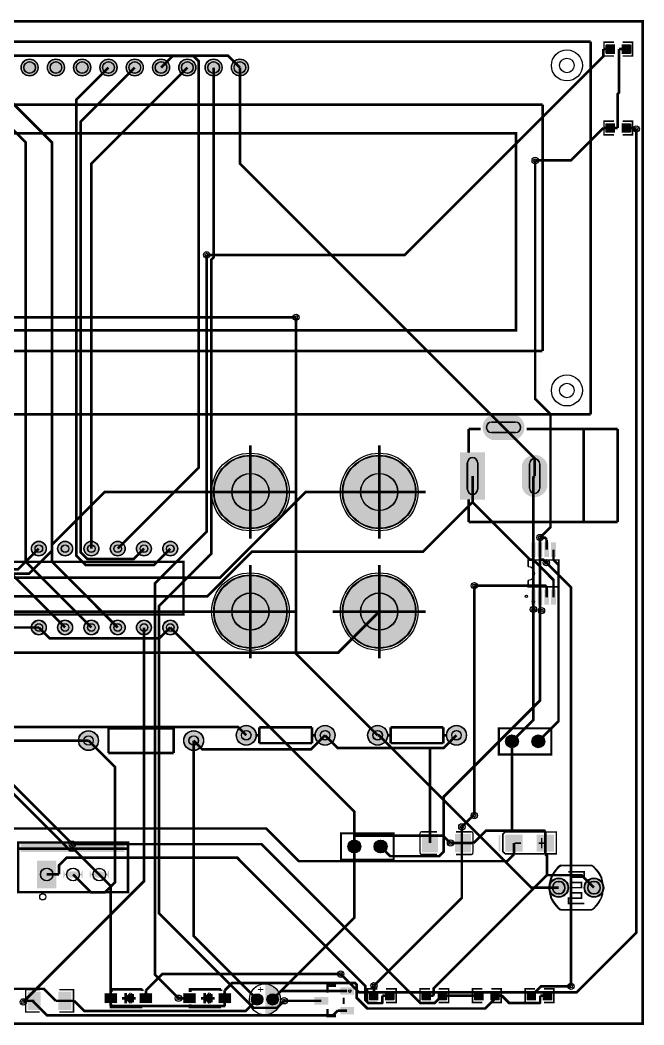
# Model space of a CAD drawing. Header units: millimetres. Extents: x 4 to 110, y 3 to 100.
# Drawn here: x 50 to 110.3, y 3.1 to 100.2 of the extents above; entities that cross this region are included whole.
import ezdxf

# ---------------------------------------------------------------- set-up
doc = ezdxf.new("R2010")
doc.units = ezdxf.units.MM
for name, color, linetype, true_color in [('BoardOutLine', 7, 'Continuous', 0xff00ff), ('BottomLayer', 7, 'Continuous', 0x0000ff), ('BottomSolderMaskLayer', 7, 'Continuous', 0xaa00ff), ('Document', 7, 'Continuous', 0xffffff), ('Hole', 7, 'Continuous', 0x222222), ('Multi-Layer', 7, 'Continuous', 0xc0c0c0), ('TopLayer', 7, 'Continuous', 0xff0000), ('TopPasteMaskLayer', 7, 'Continuous', 0x808080), ('TopSilkLayer', 7, 'Continuous', 0xffcc00), ('TopSolderMaskLayer', 7, 'Continuous', 0x800080)]:
    doc.layers.add(name, color=color, linetype=linetype, true_color=true_color)

msp = doc.modelspace()

# ---------------------------------------------------------------- hatches: boundary and pattern name
at = {"layer": 'BottomSolderMaskLayer'}
for points in [[(50.101, 95.621, 1), (51.751, 95.621, 1)], [(52.641, 95.621, 1), (54.291, 95.621, 1)], [(55.181, 95.621, 1), (56.831, 95.621, 1)], [(57.721, 95.621, 1), (59.372, 95.621, 1)], [(60.261, 95.621, 1), (61.912, 95.621, 1)], [(62.801, 95.621, 1), (64.452, 95.621, 1)], [(65.341, 95.621, 1), (66.992, 95.621, 1)], [(67.881, 95.621, 1), (69.532, 95.621, 1)], [(70.421, 95.621, 1), (72.072, 95.621, 1)], [(97.788, 62.084, -0.785398), (97.788, 59.633), (95.664, 59.633, -0.785398), (95.664, 62.084)], [(94.939, 58.453), (94.939, 53.857), (92.512, 53.857), (92.512, 58.453)], [(68.712, 54.61, 1), (75.814, 54.61, 1)], [(81.158, 54.61, 1), (88.26, 54.61, 1)], [(100.951, 55.083, -0.785398), (98.5, 55.083), (98.5, 57.227, -0.785398), (100.951, 57.227)], [(51.092, 49.139, 1), (52.54, 49.139, 1)], [(53.632, 49.139, 1), (55.08, 49.139, 1)], [(56.172, 49.139, 1), (57.62, 49.139, 1)], [(58.712, 49.139, 1), (60.16, 49.139, 1)], [(61.252, 49.139, 1), (62.7, 49.139, 1)], [(63.792, 49.139, 1), (65.24, 49.139, 1)], [(68.712, 43.053, 1), (75.814, 43.053, 1)], [(81.158, 43.053, 1), (88.26, 43.053, 1)], [(51.092, 41.519, 1), (52.54, 41.519, 1)], [(53.632, 41.519, 1), (55.08, 41.519, 1)], [(56.172, 41.519, 1), (57.62, 41.519, 1)], [(58.712, 41.519, 1), (60.16, 41.519, 1)], [(61.252, 41.519, 1), (62.7, 41.519, 1)], [(63.792, 41.519, 1), (65.24, 41.519, 1)], [(70.892, 31.105, 1), (72.822, 31.105, 1)], [(78.512, 31.105, 1), (80.442, 31.105, 1)], [(83.592, 31.105, 1), (85.522, 31.105, 1)], [(91.212, 31.105, 1), (93.142, 31.105, 1)], [(55.652, 30.597, 1), (57.582, 30.597, 1)], [(65.812, 30.597, 1), (67.742, 30.597, 1)], [(96.916, 30.521, 1), (98.161, 30.521, 1)], [(99.456, 30.521, 1), (100.701, 30.521, 1)], [(81.676, 20.361, 1), (82.921, 20.361, 1)], [(84.216, 20.361, 1), (85.461, 20.361, 1)], [(51.653, 18.983), (53.503, 18.983), (53.503, 16.333), (51.653, 16.333)], [(56.044, 18.066, -0.785398), (54.193, 18.066), (54.193, 17.25, -0.785398), (56.044, 17.25)], [(58.584, 18.056, -0.785398), (56.733, 18.056), (56.733, 17.24, -0.785398), (58.584, 17.24)], [(101.119, 16.383, 1), (102.999, 16.383, 1)], [(104.519, 16.383, 1), (106.399, 16.383, 1)], [(72.359, 5.588, 1), (73.46, 5.588, 1)], [(73.86, 5.588, 1), (74.962, 5.588, 1)]]:
    msp.add_hatch(color=256, dxfattribs=at).paths.add_polyline_path(points)
at = {"layer": 'Document'}
for points in [[(50.058, 20.663), (50.058, 19.823), (60.108, 19.823), (60.108, 20.663)], [(97.802, 20.616), (97.802, 20.766), (98.402, 20.766), (98.402, 20.616)], [(100.702, 20.616), (100.702, 20.766), (100.102, 20.766), (100.102, 20.616)], [(100.477, 20.191), (100.477, 21.191), (100.327, 21.191), (100.327, 20.191)], [(58.425, 5.829), (59.267, 5.829), (59.267, 5.622), (58.424, 5.622)], [(60.066, 5.705), (60.066, 5.705), (60.666, 5.105), (60.666, 6.305)], [(61.656, 5.917), (62.498, 5.917), (62.498, 5.71), (61.655, 5.71)], [(61.991, 5.366), (61.991, 6.208), (62.198, 6.208), (62.198, 5.366)], [(66.045, 5.829), (66.887, 5.829), (66.887, 5.622), (66.044, 5.622)], [(67.686, 5.705), (67.686, 5.705), (68.286, 5.105), (68.286, 6.305)], [(69.276, 5.917), (70.118, 5.917), (70.118, 5.71), (69.275, 5.71)], [(69.611, 5.366), (69.611, 6.208), (69.818, 6.208), (69.818, 5.366)]]:
    msp.add_hatch(color=256, dxfattribs=at).paths.add_polyline_path(points)
at = {"layer": 'Multi-Layer'}
for points in [[(50.126, 95.621, 1), (51.726, 95.621, 1)], [(52.666, 95.621, 1), (54.266, 95.621, 1)], [(55.206, 95.621, 1), (56.806, 95.621, 1)], [(57.746, 95.621, 1), (59.346, 95.621, 1)], [(60.286, 95.621, 1), (61.886, 95.621, 1)], [(62.826, 95.621, 1), (64.426, 95.621, 1)], [(65.366, 95.621, 1), (66.966, 95.621, 1)], [(67.906, 95.621, 1), (69.506, 95.621, 1)], [(70.446, 95.621, 1), (72.046, 95.621, 1)], [(97.776, 62.059, -0.785398), (97.776, 59.659), (95.676, 59.659, -0.785398), (95.676, 62.059)], [(94.925, 58.405), (94.925, 53.905), (92.525, 53.905), (92.525, 58.405)], [(68.763, 54.61, 1), (75.763, 54.61, 1)], [(81.209, 54.61, 1), (88.209, 54.61, 1)], [(100.925, 55.105, -0.785398), (98.525, 55.105), (98.525, 57.205, -0.785398), (100.925, 57.205)], [(51.118, 49.139, 1), (52.515, 49.139, 1)], [(53.658, 49.139, 1), (55.055, 49.139, 1)], [(56.198, 49.139, 1), (57.595, 49.139, 1)], [(58.738, 49.139, 1), (60.135, 49.139, 1)], [(61.278, 49.139, 1), (62.675, 49.139, 1)], [(63.818, 49.139, 1), (65.215, 49.139, 1)], [(68.763, 43.053, 1), (75.763, 43.053, 1)], [(81.209, 43.053, 1), (88.209, 43.053, 1)], [(51.118, 41.519, 1), (52.515, 41.519, 1)], [(53.658, 41.519, 1), (55.055, 41.519, 1)], [(56.198, 41.519, 1), (57.595, 41.519, 1)], [(58.738, 41.519, 1), (60.135, 41.519, 1)], [(61.278, 41.519, 1), (62.675, 41.519, 1)], [(63.818, 41.519, 1), (65.215, 41.519, 1)], [(70.917, 31.105, 1), (72.797, 31.105, 1)], [(78.537, 31.105, 1), (80.417, 31.105, 1)], [(83.617, 31.105, 1), (85.497, 31.105, 1)], [(91.237, 31.105, 1), (93.117, 31.105, 1)], [(55.677, 30.597, 1), (57.557, 30.597, 1)], [(65.837, 30.597, 1), (67.717, 30.597, 1)], [(96.942, 30.521, 1), (98.136, 30.521, 1)], [(99.482, 30.521, 1), (100.676, 30.521, 1)], [(81.702, 20.361, 1), (82.896, 20.361, 1)], [(84.242, 20.361, 1), (85.436, 20.361, 1)], [(51.678, 18.958), (53.478, 18.958), (53.478, 16.358), (51.678, 16.358)], [(56.018, 18.058, -0.785398), (54.218, 18.058), (54.218, 17.258, -0.785398), (56.018, 17.258)], [(58.558, 18.048, -0.785398), (56.758, 18.048), (56.758, 17.248, -0.785398), (58.558, 17.248)], [(101.17, 16.383, 1), (102.948, 16.383, 1)], [(104.57, 16.383, 1), (106.348, 16.383, 1)], [(72.41, 5.588, 1), (73.41, 5.588, 1)], [(73.911, 5.588, 1), (74.911, 5.588, 1)]]:
    msp.add_hatch(color=256, dxfattribs=at).paths.add_polyline_path(points)
at = {"layer": 'TopLayer'}
for points in [[(107.461, 96.967), (107.461, 97.831), (106.655, 97.831), (106.655, 96.967)], [(108.161, 96.967), (108.161, 97.831), (108.968, 97.831), (108.968, 96.967)], [(107.461, 89.347), (107.461, 90.211), (106.655, 90.211), (106.655, 89.347)], [(108.161, 89.347), (108.161, 90.211), (108.968, 90.211), (108.968, 89.347)], [(99.398, 49.737), (99.804, 49.737), (99.804, 48.34), (99.398, 48.34)], [(100.048, 49.737), (100.454, 49.737), (100.454, 48.34), (100.048, 48.34)], [(100.698, 49.737), (101.104, 49.737), (101.104, 48.34), (100.698, 48.34)], [(101.348, 49.737), (101.754, 49.737), (101.754, 48.34), (101.348, 48.34)], [(99.398, 45.137), (99.804, 45.137), (99.804, 43.74), (99.398, 43.74)], [(100.048, 45.137), (100.454, 45.137), (100.454, 43.74), (100.048, 43.74)], [(100.698, 45.137), (101.104, 45.137), (101.104, 43.74), (100.698, 43.74)], [(101.348, 45.137), (101.754, 45.137), (101.754, 43.74), (101.348, 43.74)], [(90.36, 19.827), (90.36, 21.555), (88.875, 21.555), (88.875, 19.827)], [(92.06, 19.827), (92.06, 21.555), (93.545, 21.555), (93.545, 19.827)], [(96.917, 21.491), (98.552, 21.491), (98.552, 19.891), (96.917, 19.891)], [(99.952, 21.491), (101.587, 21.491), (101.587, 19.891), (99.952, 19.891)], [(51.982, 4.6), (51.982, 6.301), (50.775, 6.301), (50.775, 4.6)], [(53.732, 4.6), (53.732, 6.301), (54.94, 6.301), (54.94, 4.6)], [(58.166, 6.18), (59.366, 6.18), (59.366, 5.23), (58.166, 5.23)], [(61.566, 6.18), (62.766, 6.18), (62.766, 5.23), (61.566, 5.23)], [(65.786, 6.18), (66.986, 6.18), (66.986, 5.23), (65.786, 5.23)], [(69.186, 6.18), (70.386, 6.18), (70.386, 5.23), (69.186, 5.23)], [(82.236, 6.751), (82.236, 6.051), (80.985, 6.051), (80.985, 6.751)], [(84.601, 5.527), (84.601, 6.391), (83.795, 6.391), (83.795, 5.527)], [(85.301, 5.527), (85.301, 6.391), (86.108, 6.391), (86.108, 5.527)], [(89.681, 5.527), (89.681, 6.391), (88.875, 6.391), (88.875, 5.527)], [(90.381, 5.527), (90.381, 6.391), (91.188, 6.391), (91.188, 5.527)], [(94.761, 5.527), (94.761, 6.391), (93.955, 6.391), (93.955, 5.527)], [(95.461, 5.527), (95.461, 6.391), (96.268, 6.391), (96.268, 5.527)], [(99.841, 5.527), (99.841, 6.391), (99.035, 6.391), (99.035, 5.527)], [(100.541, 5.527), (100.541, 6.391), (101.348, 6.391), (101.348, 5.527)], [(79.736, 5.801), (79.736, 5.101), (78.486, 5.101), (78.486, 5.801)], [(82.236, 4.851), (82.236, 4.151), (80.985, 4.151), (80.985, 4.851)]]:
    msp.add_hatch(color=256, dxfattribs=at).paths.add_polyline_path(points)
at = {"layer": 'TopPasteMaskLayer'}
for points in [[(106.616, 96.949), (107.416, 96.949), (107.466, 96.999), (107.466, 97.227), (107.096, 97.227), (107.096, 97.557), (107.466, 97.557), (107.466, 97.799), (107.416, 97.849), (106.616, 97.849), (106.566, 97.799), (106.566, 96.999)], [(109.006, 97.849), (108.206, 97.849), (108.156, 97.799), (108.156, 97.571), (108.526, 97.571), (108.526, 97.241), (108.156, 97.241), (108.156, 96.999), (108.206, 96.949), (109.006, 96.949), (109.056, 96.999), (109.056, 97.799)], [(106.616, 89.329), (107.416, 89.329), (107.466, 89.379), (107.466, 89.607), (107.096, 89.607), (107.096, 89.937), (107.466, 89.937), (107.466, 90.179), (107.416, 90.229), (106.616, 90.229), (106.566, 90.179), (106.566, 89.379)], [(109.006, 90.229), (108.206, 90.229), (108.156, 90.179), (108.156, 89.951), (108.526, 89.951), (108.526, 89.621), (108.156, 89.621), (108.156, 89.379), (108.206, 89.329), (109.006, 89.329), (109.056, 89.379), (109.056, 90.179)], [(99.398, 49.737), (99.804, 49.737), (99.804, 48.34), (99.398, 48.34)], [(100.048, 49.737), (100.454, 49.737), (100.454, 48.34), (100.048, 48.34)], [(100.698, 49.737), (101.104, 49.737), (101.104, 48.34), (100.698, 48.34)], [(101.348, 49.737), (101.754, 49.737), (101.754, 48.34), (101.348, 48.34)], [(99.398, 45.137), (99.804, 45.137), (99.804, 43.74), (99.398, 43.74)], [(100.048, 45.137), (100.454, 45.137), (100.454, 43.74), (100.048, 43.74)], [(100.698, 45.137), (101.104, 45.137), (101.104, 43.74), (100.698, 43.74)], [(101.348, 45.137), (101.754, 45.137), (101.754, 43.74), (101.348, 43.74)], [(90.36, 19.927), (90.36, 20.297), (90.26, 20.397), (89.955, 20.397), (89.855, 20.497), (89.855, 20.885), (89.955, 20.985), (90.26, 20.985), (90.36, 21.085), (90.36, 21.455), (90.26, 21.555), (88.975, 21.555), (88.875, 21.455), (88.875, 19.927), (88.975, 19.827), (90.26, 19.827)], [(92.06, 19.927), (92.06, 20.297), (92.16, 20.397), (92.465, 20.397), (92.565, 20.497), (92.565, 20.885), (92.465, 20.985), (92.16, 20.985), (92.06, 21.085), (92.06, 21.455), (92.16, 21.555), (93.445, 21.555), (93.545, 21.455), (93.545, 19.927), (93.445, 19.827), (92.16, 19.827)], [(98.552, 19.991), (98.552, 20.361), (98.452, 20.461), (98.096, 20.461), (97.996, 20.561), (97.996, 20.82), (98.096, 20.92), (98.452, 20.92), (98.552, 21.02), (98.552, 21.391), (98.452, 21.491), (97.017, 21.491), (96.917, 21.391), (96.917, 19.991), (97.017, 19.891), (98.452, 19.891)], [(99.952, 21.391), (99.952, 21.02), (100.052, 20.92), (100.408, 20.92), (100.508, 20.82), (100.508, 20.561), (100.408, 20.461), (100.052, 20.461), (99.952, 20.361), (99.952, 19.991), (100.052, 19.891), (101.487, 19.891), (101.587, 19.991), (101.587, 21.391), (101.487, 21.491), (100.052, 21.491)], [(51.982, 4.7), (51.982, 5.062), (51.882, 5.162), (51.672, 5.162), (51.572, 5.262), (51.572, 5.64), (51.672, 5.74), (51.882, 5.74), (51.982, 5.84), (51.982, 6.201), (51.882, 6.301), (50.875, 6.301), (50.775, 6.201), (50.775, 4.7), (50.875, 4.6), (51.882, 4.6)], [(53.732, 4.7), (53.732, 5.062), (53.832, 5.162), (54.043, 5.162), (54.143, 5.262), (54.143, 5.64), (54.043, 5.74), (53.832, 5.74), (53.732, 5.84), (53.732, 6.201), (53.832, 6.301), (54.84, 6.301), (54.94, 6.201), (54.94, 4.7), (54.84, 4.6), (53.832, 4.6)], [(58.166, 6.18), (59.366, 6.18), (59.366, 5.23), (58.166, 5.23)], [(61.566, 6.18), (62.766, 6.18), (62.766, 5.23), (61.566, 5.23)], [(65.786, 6.18), (66.986, 6.18), (66.986, 5.23), (65.786, 5.23)], [(69.186, 6.18), (70.386, 6.18), (70.386, 5.23), (69.186, 5.23)], [(82.236, 6.751), (82.236, 6.051), (80.985, 6.051), (80.985, 6.751)], [(83.756, 5.509), (84.556, 5.509), (84.606, 5.559), (84.606, 5.787), (84.236, 5.787), (84.236, 6.117), (84.606, 6.117), (84.606, 6.359), (84.556, 6.409), (83.756, 6.409), (83.706, 6.359), (83.706, 5.559)], [(86.146, 6.409), (85.346, 6.409), (85.296, 6.359), (85.296, 6.131), (85.666, 6.131), (85.666, 5.801), (85.296, 5.801), (85.296, 5.559), (85.346, 5.509), (86.146, 5.509), (86.196, 5.559), (86.196, 6.359)], [(88.836, 5.509), (89.636, 5.509), (89.686, 5.559), (89.686, 5.787), (89.316, 5.787), (89.316, 6.117), (89.686, 6.117), (89.686, 6.359), (89.636, 6.409), (88.836, 6.409), (88.786, 6.359), (88.786, 5.559)], [(91.226, 6.409), (90.426, 6.409), (90.376, 6.359), (90.376, 6.131), (90.746, 6.131), (90.746, 5.801), (90.376, 5.801), (90.376, 5.559), (90.426, 5.509), (91.226, 5.509), (91.276, 5.559), (91.276, 6.359)], [(93.916, 5.509), (94.716, 5.509), (94.766, 5.559), (94.766, 5.787), (94.396, 5.787), (94.396, 6.117), (94.766, 6.117), (94.766, 6.359), (94.716, 6.409), (93.916, 6.409), (93.866, 6.359), (93.866, 5.559)], [(96.306, 6.409), (95.506, 6.409), (95.456, 6.359), (95.456, 6.131), (95.826, 6.131), (95.826, 5.801), (95.456, 5.801), (95.456, 5.559), (95.506, 5.509), (96.306, 5.509), (96.356, 5.559), (96.356, 6.359)], [(98.996, 5.509), (99.796, 5.509), (99.846, 5.559), (99.846, 5.787), (99.476, 5.787), (99.476, 6.117), (99.846, 6.117), (99.846, 6.359), (99.796, 6.409), (98.996, 6.409), (98.946, 6.359), (98.946, 5.559)], [(101.386, 6.409), (100.586, 6.409), (100.536, 6.359), (100.536, 6.131), (100.906, 6.131), (100.906, 5.801), (100.536, 5.801), (100.536, 5.559), (100.586, 5.509), (101.386, 5.509), (101.436, 5.559), (101.436, 6.359)], [(79.736, 5.801), (79.736, 5.101), (78.486, 5.101), (78.486, 5.801)], [(82.236, 4.851), (82.236, 4.151), (80.985, 4.151), (80.985, 4.851)]]:
    msp.add_hatch(color=256, dxfattribs=at).paths.add_polyline_path(points)
at = {"layer": 'TopSilkLayer'}
for points in [[(96.419, 19.93), (96.419, 21.432), (96.266, 21.432), (96.266, 19.93)], [(73.711, 4.088), (73.766, 4.093), (73.822, 4.1), (73.877, 4.109), (73.931, 4.12), (73.985, 4.133), (74.039, 4.148), (74.092, 4.165), (74.145, 4.184), (74.196, 4.205), (74.247, 4.228), (74.297, 4.252), (74.346, 4.279), (74.394, 4.307), (74.441, 4.337), (74.487, 4.369), (74.532, 4.402), (74.575, 4.437), (74.617, 4.474), (74.658, 4.512), (74.697, 4.552), (74.734, 4.593), (74.771, 4.636), (74.805, 4.679), (74.838, 4.724), (74.869, 4.771), (74.899, 4.818), (74.926, 4.866), (74.952, 4.916), (74.976, 4.966), (74.998, 5.017), (75.018, 5.069), (75.037, 5.122), (75.053, 5.175), (75.067, 5.229), (75.08, 5.284), (75.09, 5.338), (75.098, 5.393), (75.104, 5.449), (75.108, 5.504), (75.11, 5.56), (75.11, 5.616), (75.108, 5.672), (75.104, 5.727), (75.098, 5.783), (75.09, 5.838), (75.08, 5.893), (75.067, 5.947), (75.053, 6.001), (75.037, 6.054), (75.018, 6.107), (74.998, 6.159), (74.976, 6.21), (74.952, 6.26), (74.926, 6.31), (74.899, 6.358), (74.869, 6.405), (74.838, 6.452), (74.805, 6.497), (74.771, 6.541), (74.734, 6.583), (74.697, 6.624), (74.658, 6.664), (74.617, 6.702), (74.575, 6.739), (74.532, 6.774), (74.487, 6.807), (74.441, 6.839), (74.394, 6.869), (74.346, 6.897), (74.297, 6.924), (74.247, 6.949), (74.196, 6.971), (74.145, 6.992), (74.092, 7.011), (74.039, 7.028), (73.985, 7.043), (73.931, 7.056), (73.877, 7.067), (73.822, 7.076), (73.766, 7.083), (73.711, 7.088)], [(58.965, 6.682), (58.965, 6.312), (58.66, 6.312), (58.66, 6.682)], [(60.873, 5.298), (60.873, 6.111), (60.288, 5.705)], [(66.585, 6.682), (66.585, 6.312), (66.28, 6.312), (66.28, 6.682)], [(68.493, 5.298), (68.493, 6.111), (67.908, 5.705)], [(58.965, 4.728), (58.965, 5.098), (58.66, 5.098), (58.66, 4.728)], [(66.585, 4.728), (66.585, 5.098), (66.28, 5.098), (66.28, 4.728)]]:
    msp.add_hatch(color=256, dxfattribs=at).paths.add_polyline_path(points)
at = {"layer": 'TopSolderMaskLayer'}
for points in [[(107.487, 96.942), (107.487, 97.856), (106.629, 97.856), (106.629, 96.942)], [(108.136, 96.942), (108.136, 97.856), (108.993, 97.856), (108.993, 96.942)], [(50.101, 95.621, 1), (51.751, 95.621, 1)], [(52.641, 95.621, 1), (54.291, 95.621, 1)], [(55.181, 95.621, 1), (56.831, 95.621, 1)], [(57.721, 95.621, 1), (59.372, 95.621, 1)], [(60.261, 95.621, 1), (61.912, 95.621, 1)], [(62.801, 95.621, 1), (64.452, 95.621, 1)], [(65.341, 95.621, 1), (66.992, 95.621, 1)], [(67.881, 95.621, 1), (69.532, 95.621, 1)], [(70.421, 95.621, 1), (72.072, 95.621, 1)], [(107.487, 89.322), (107.487, 90.236), (106.629, 90.236), (106.629, 89.322)], [(108.136, 89.322), (108.136, 90.236), (108.993, 90.236), (108.993, 89.322)], [(97.788, 62.084, -0.785398), (97.788, 59.633), (95.664, 59.633, -0.785398), (95.664, 62.084)], [(94.939, 58.453), (94.939, 53.857), (92.512, 53.857), (92.512, 58.453)], [(68.712, 54.61, 1), (75.814, 54.61, 1)], [(81.158, 54.61, 1), (88.26, 54.61, 1)], [(100.951, 55.083, -0.785398), (98.5, 55.083), (98.5, 57.227, -0.785398), (100.951, 57.227)], [(51.092, 49.139, 1), (52.54, 49.139, 1)], [(53.632, 49.139, 1), (55.08, 49.139, 1)], [(56.172, 49.139, 1), (57.62, 49.139, 1)], [(58.712, 49.139, 1), (60.16, 49.139, 1)], [(61.252, 49.139, 1), (62.7, 49.139, 1)], [(63.792, 49.139, 1), (65.24, 49.139, 1)], [(99.373, 49.763), (99.829, 49.763), (99.829, 48.315), (99.373, 48.315)], [(100.023, 49.763), (100.479, 49.763), (100.479, 48.315), (100.023, 48.315)], [(100.673, 49.763), (101.13, 49.763), (101.13, 48.315), (100.673, 48.315)], [(101.323, 49.763), (101.78, 49.763), (101.78, 48.315), (101.323, 48.315)], [(68.712, 43.053, 1), (75.814, 43.053, 1)], [(81.158, 43.053, 1), (88.26, 43.053, 1)], [(99.373, 45.163), (99.829, 45.163), (99.829, 43.715), (99.373, 43.715)], [(100.023, 45.163), (100.479, 45.163), (100.479, 43.715), (100.023, 43.715)], [(100.673, 45.163), (101.13, 45.163), (101.13, 43.715), (100.673, 43.715)], [(101.323, 45.163), (101.78, 45.163), (101.78, 43.715), (101.323, 43.715)], [(51.092, 41.519, 1), (52.54, 41.519, 1)], [(53.632, 41.519, 1), (55.08, 41.519, 1)], [(56.172, 41.519, 1), (57.62, 41.519, 1)], [(58.712, 41.519, 1), (60.16, 41.519, 1)], [(61.252, 41.519, 1), (62.7, 41.519, 1)], [(63.792, 41.519, 1), (65.24, 41.519, 1)], [(70.892, 31.105, 1), (72.822, 31.105, 1)], [(78.512, 31.105, 1), (80.442, 31.105, 1)], [(83.592, 31.105, 1), (85.522, 31.105, 1)], [(91.212, 31.105, 1), (93.142, 31.105, 1)], [(55.652, 30.597, 1), (57.582, 30.597, 1)], [(65.812, 30.597, 1), (67.742, 30.597, 1)], [(96.916, 30.521, 1), (98.161, 30.521, 1)], [(99.456, 30.521, 1), (100.701, 30.521, 1)], [(90.385, 19.801), (90.385, 21.58), (88.849, 21.58), (88.849, 19.801)], [(92.034, 19.801), (92.034, 21.58), (93.57, 21.58), (93.57, 19.801)], [(96.892, 21.516), (98.578, 21.516), (98.578, 19.865), (96.892, 19.865)], [(99.927, 21.516), (101.613, 21.516), (101.613, 19.865), (99.927, 19.865)], [(81.676, 20.361, 1), (82.921, 20.361, 1)], [(84.216, 20.361, 1), (85.461, 20.361, 1)], [(51.653, 18.983), (53.503, 18.983), (53.503, 16.333), (51.653, 16.333)], [(56.044, 18.066, -0.785398), (54.193, 18.066), (54.193, 17.25, -0.785398), (56.044, 17.25)], [(58.584, 18.056, -0.785398), (56.733, 18.056), (56.733, 17.24, -0.785398), (58.584, 17.24)], [(101.119, 16.383, 1), (102.999, 16.383, 1)], [(104.519, 16.383, 1), (106.399, 16.383, 1)], [(52.008, 4.575), (52.008, 6.327), (50.749, 6.327), (50.749, 4.575)], [(53.707, 4.575), (53.707, 6.327), (54.965, 6.327), (54.965, 4.575)], [(58.141, 6.205), (59.392, 6.205), (59.392, 5.204), (58.141, 5.204)], [(61.541, 6.205), (62.792, 6.205), (62.792, 5.204), (61.541, 5.204)], [(65.761, 6.205), (67.012, 6.205), (67.012, 5.204), (65.761, 5.204)], [(69.161, 6.205), (70.412, 6.205), (70.412, 5.204), (69.161, 5.204)], [(72.359, 5.588, 1), (73.46, 5.588, 1)], [(73.86, 5.588, 1), (74.962, 5.588, 1)], [(82.281, 6.765), (82.281, 6.037), (80.94, 6.037), (80.94, 6.765)], [(84.627, 5.501), (84.627, 6.416), (83.769, 6.416), (83.769, 5.501)], [(85.276, 5.501), (85.276, 6.416), (86.133, 6.416), (86.133, 5.501)], [(89.707, 5.501), (89.707, 6.416), (88.849, 6.416), (88.849, 5.501)], [(90.356, 5.501), (90.356, 6.416), (91.213, 6.416), (91.213, 5.501)], [(94.787, 5.501), (94.787, 6.416), (93.929, 6.416), (93.929, 5.501)], [(95.436, 5.501), (95.436, 6.416), (96.293, 6.416), (96.293, 5.501)], [(99.867, 5.501), (99.867, 6.416), (99.009, 6.416), (99.009, 5.501)], [(100.516, 5.501), (100.516, 6.416), (101.373, 6.416), (101.373, 5.501)], [(79.781, 5.815), (79.781, 5.087), (78.441, 5.087), (78.441, 5.815)], [(82.281, 4.865), (82.281, 4.137), (80.94, 4.137), (80.94, 4.865)]]:
    msp.add_hatch(color=256, dxfattribs=at).paths.add_polyline_path(points)

# ---------------------------------------------------------------- linework, layer by layer
at = {"layer": 'BoardOutLine', "const_width": 0.254}
msp.add_lwpolyline([(4.318, 100.076), (110.16, 100.076), (110.16, 3.251), (4.318, 3.251), (4.318, 100.076)], close=True, dxfattribs=at)
at = {"layer": 'BottomLayer', "const_width": 0.254}
for points in [[(63.626, 95.621), (64.738, 96.733), (66.761, 96.733), (67.257, 96.237), (67.257, 56.96), (59.436, 49.139)], [(54.356, 41.519), (47.772, 48.103), (47.772, 88.615), (40.766, 95.621)], [(56.896, 41.519), (50.546, 47.869), (50.546, 88.381), (43.306, 95.621)], [(59.436, 41.519), (53.086, 47.869), (53.086, 88.381), (45.846, 95.621)], [(64.516, 49.139), (62.923, 47.545), (56.347, 47.545), (55.436, 48.457), (55.436, 92.511), (58.546, 95.621)], [(61.976, 49.139), (60.971, 48.133), (56.498, 48.133), (55.844, 48.787), (55.844, 90.379), (61.086, 95.621)], [(56.896, 49.139), (56.896, 86.351), (66.166, 95.621)], [(75.519, 5.451), (74.841, 4.773), (72.554, 4.773), (63.441, 13.886), (63.441, 43.598), (68.482, 48.639), (68.482, 77.057), (68.706, 77.281), (68.706, 95.621)], [(71.246, 95.621), (71.246, 86.338), (96.726, 60.859)], [(80.984, 8.033), (82.747, 6.27), (103.781, 6.27), (109.551, 12.041), (109.551, 89.685)], [(99.78, 86.643), (99.78, 63.612), (101.261, 62.131), (101.261, 51.223), (100.251, 50.212)], [(68.033, 77.518), (68.033, 50.784), (63.033, 45.785), (63.033, 7.983), (65.311, 5.705)], [(55.06, 20.587), (47.801, 27.847), (47.801, 42.272), (42.987, 47.086), (41.868, 47.086), (40.403, 48.551), (40.403, 54.964), (21.336, 74.031)], [(84.557, 31.105), (76.669, 38.993), (76.669, 71.491)], [(96.726, 60.859), (99.725, 57.859), (99.725, 56.155)], [(99.615, 43.268), (99.615, 56.045), (99.725, 56.155)], [(100.251, 50.212), (100.251, 43.28), (100.391, 43.14)], [(103.233, 6.857), (103.233, 45.409), (100.864, 47.777)], [(93.908, 23.358), (93.908, 45.56)], [(97.539, 30.521), (99.615, 32.597), (99.615, 43.268)], [(61.976, 41.519), (61.976, 17.01), (50.314, 5.347)], [(64.516, 41.519), (82.299, 23.736), (82.299, 21.418)], [(41.529, 40.2), (41.529, 33.291), (54.818, 20.002), (55.305, 20.002), (57.658, 17.648)], [(102.059, 16.383), (99.396, 16.383), (84.674, 31.105), (84.557, 31.105)], [(55.118, 17.658), (56.838, 15.939), (58.204, 15.939), (59.182, 16.916), (59.182, 28.031), (56.617, 30.597)], [(66.777, 30.597), (66.777, 11.721), (72.91, 5.588)], [(92.694, 22.257), (92.694, 15.404), (84.198, 6.908)], [(82.299, 21.418), (90.87, 21.418), (91.598, 20.691)], [(82.299, 21.418), (82.299, 20.361)], [(82.299, 20.361), (82.299, 13.476), (74.411, 5.588)]]:
    msp.add_lwpolyline(points, dxfattribs=at)
at = {"layer": 'BottomSolderMaskLayer'}
for points in [[(95.563, 61.364), (97.889, 61.364)], [(95.563, 60.353), (97.889, 60.353)], [(93.22, 54.878), (93.22, 57.431)], [(94.231, 54.878), (94.231, 57.431)], [(99.22, 57.329), (99.22, 54.981)], [(100.231, 57.329), (100.231, 54.981)], [(102.089, 16.987), (102.029, 16.987)], [(105.491, 16.987), (105.43, 16.987)], [(102.089, 15.779), (102.029, 15.779)], [(105.491, 15.779), (105.43, 15.779)]]:
    msp.add_lwpolyline(points, close=True, dxfattribs=at)
for centre, radius in [((50.926, 95.621), 0.825), ((50.926, 95.621), 0.567), ((53.466, 95.621), 0.825), ((53.466, 95.621), 0.567), ((56.006, 95.621), 0.825), ((56.006, 95.621), 0.567), ((58.546, 95.621), 0.825), ((58.546, 95.621), 0.567), ((61.086, 95.621), 0.825), ((61.086, 95.621), 0.567), ((63.626, 95.621), 0.825), ((63.626, 95.621), 0.567), ((66.166, 95.621), 0.825), ((66.166, 95.621), 0.567), ((68.706, 95.621), 0.825), ((68.706, 95.621), 0.567), ((71.246, 95.621), 0.825), ((71.246, 95.621), 0.567), ((72.263, 54.61), 3.551), ((84.709, 54.61), 3.551), ((72.263, 54.61), 1.804), ((84.709, 54.61), 1.804), ((51.816, 49.139), 0.724), ((54.356, 49.139), 0.724), ((56.896, 49.139), 0.724), ((59.436, 49.139), 0.724), ((61.976, 49.139), 0.724), ((64.516, 49.139), 0.724), ((51.816, 49.139), 0.369), ((54.356, 49.139), 0.369), ((56.896, 49.139), 0.369), ((59.436, 49.139), 0.369), ((61.976, 49.139), 0.369), ((64.516, 49.139), 0.369), ((72.263, 43.053), 3.551), ((84.709, 43.053), 3.551), ((72.263, 43.053), 1.804), ((84.709, 43.053), 1.804), ((51.816, 41.519), 0.724), ((51.816, 41.519), 0.369), ((54.356, 41.519), 0.724), ((54.356, 41.519), 0.369), ((56.896, 41.519), 0.724), ((56.896, 41.519), 0.369), ((59.436, 41.519), 0.724), ((59.436, 41.519), 0.369), ((61.976, 41.519), 0.724), ((61.976, 41.519), 0.369), ((64.516, 41.519), 0.724), ((64.516, 41.519), 0.369), ((71.857, 31.105), 0.965), ((79.477, 31.105), 0.965), ((84.557, 31.105), 0.965), ((92.177, 31.105), 0.965), ((56.617, 30.597), 0.965), ((66.777, 30.597), 0.965), ((71.857, 31.105), 0.462), ((79.477, 31.105), 0.462), ((84.557, 31.105), 0.462), ((92.177, 31.105), 0.462), ((97.539, 30.521), 0.622), ((100.079, 30.521), 0.622), ((56.617, 30.597), 0.462), ((66.777, 30.597), 0.462), ((97.539, 30.521), 0.371), ((100.079, 30.521), 0.371), ((82.299, 20.361), 0.622), ((82.299, 20.361), 0.371), ((84.839, 20.361), 0.622), ((84.839, 20.361), 0.371), ((52.578, 17.658), 0.617), ((55.118, 17.658), 0.617), ((57.658, 17.648), 0.617), ((102.059, 16.383), 0.94), ((105.459, 16.383), 0.94), ((72.91, 5.588), 0.551), ((72.91, 5.588), 0.386), ((74.411, 5.588), 0.551), ((74.411, 5.588), 0.386)]:
    msp.add_circle(centre, radius, dxfattribs=at)
for centre, radius, start, end in [((95.563, 60.858), 0.506, 450, 270), ((97.889, 60.858), 0.506, 270, 450), ((93.725, 57.431), 0.506, 360, 540), ((99.725, 57.329), 0.506, 360, 180), ((93.725, 54.878), 0.506, 540, 360), ((99.725, 54.981), 0.506, 180, 360), ((102.029, 16.383), 0.604, 90, 270), ((102.089, 16.383), 0.604, 270, 90), ((105.43, 16.383), 0.604, 90, 270), ((105.491, 16.383), 0.604, 270, 90)]:
    msp.add_arc(centre, radius, start, end, dxfattribs=at)
at = {"layer": 'Document'}
for points, const_width in [([(72.263, 58.42), (72.263, 50.8)], 0.254), ([(84.709, 58.42), (84.709, 50.8)], 0.254), ([(68.453, 54.61), (76.073, 54.61)], 0.254), ([(80.899, 54.61), (88.519, 54.61)], 0.254), ([(72.263, 46.863), (72.263, 39.243)], 0.254), ([(84.709, 46.863), (84.709, 39.243)], 0.254), ([(68.453, 43.053), (76.073, 43.053)], 0.254), ([(80.899, 43.053), (88.519, 43.053)], 0.254), ([(102.26, 18.484), (105.26, 18.484)], 0.1), ([(104.521, 14.859), (102.997, 14.859), (102.997, 15.367), (104.267, 15.367), (104.267, 15.875), (103.251, 15.875), (103.251, 16.383), (104.267, 16.383), (104.267, 16.891), (103.251, 16.891), (103.251, 17.399), (104.521, 17.399), (104.521, 17.907), (102.997, 17.907)], 0.152), ([(105.26, 14.282), (102.26, 14.282)], 0.1)]:
    msp.add_lwpolyline(points, dxfattribs=dict(at, const_width=const_width))
for centre, radius in [((102.846, 95.821), 0.7), ((102.846, 64.421), 0.7), ((99.606, 44.019), 0.1), ((52.197, 15.499), 0.3), ((81.857, 6.396), 0.127)]:
    msp.add_circle(centre, radius, dxfattribs=at)
for start, end in [(125.462, 234.46249), (305.462, 54.46249)]:
    msp.add_arc((103.759, 16.383), 2.581, start, end, dxfattribs=at)
at = {"layer": 'Hole'}
for centre in [(109.551, 89.685), (99.78, 86.643), (68.033, 77.518), (76.669, 71.491), (100.251, 50.212), (100.864, 47.777), (93.908, 45.56), (99.615, 43.268), (100.391, 43.139), (93.908, 23.358), (92.694, 22.257), (55.06, 20.587), (91.598, 20.691), (80.984, 8.033), (84.198, 6.908), (103.233, 6.857), (65.311, 5.705), (50.314, 5.347), (75.519, 5.451)]:
    msp.add_circle(centre, 0.152, dxfattribs=at)
at = {"layer": 'Multi-Layer'}
for points in [[(95.576, 61.358), (97.876, 61.358)], [(95.576, 60.358), (97.876, 60.358)], [(93.225, 54.905), (93.225, 57.405)], [(94.225, 54.905), (94.225, 57.405)], [(99.225, 57.305), (99.225, 55.005)], [(100.225, 57.305), (100.225, 55.005)], [(102.088, 16.955), (102.031, 16.955)], [(105.489, 16.955), (105.432, 16.955)], [(102.088, 15.812), (102.031, 15.812)], [(105.489, 15.812), (105.432, 15.812)]]:
    msp.add_lwpolyline(points, close=True, dxfattribs=at)
for centre, radius in [((102.846, 95.821), 1.5), ((50.926, 95.621), 0.8), ((50.926, 95.621), 0.55), ((53.466, 95.621), 0.8), ((53.466, 95.621), 0.55), ((56.006, 95.621), 0.8), ((56.006, 95.621), 0.55), ((58.546, 95.621), 0.8), ((58.546, 95.621), 0.55), ((61.086, 95.621), 0.8), ((61.086, 95.621), 0.55), ((63.626, 95.621), 0.8), ((63.626, 95.621), 0.55), ((66.166, 95.621), 0.8), ((66.166, 95.621), 0.55), ((68.706, 95.621), 0.8), ((68.706, 95.621), 0.55), ((71.246, 95.621), 0.8), ((71.246, 95.621), 0.55), ((109.551, 89.685), 0.305), ((99.78, 86.643), 0.305), ((68.033, 77.518), 0.305), ((76.669, 71.491), 0.305), ((102.846, 64.421), 1.5), ((72.263, 54.61), 3.5), ((84.709, 54.61), 3.5), ((72.263, 54.61), 1.778), ((84.709, 54.61), 1.778), ((100.251, 50.212), 0.305), ((51.816, 49.139), 0.699), ((54.356, 49.139), 0.699), ((56.896, 49.139), 0.699), ((59.436, 49.139), 0.699), ((61.976, 49.139), 0.699), ((64.516, 49.139), 0.699), ((51.816, 49.139), 0.356), ((54.356, 49.139), 0.356), ((56.896, 49.139), 0.356), ((59.436, 49.139), 0.356), ((61.976, 49.139), 0.356), ((64.516, 49.139), 0.356), ((100.864, 47.777), 0.305), ((72.263, 43.053), 3.5), ((84.709, 43.053), 3.5), ((93.908, 45.56), 0.305), ((72.263, 43.053), 1.778), ((84.709, 43.053), 1.778), ((99.615, 43.268), 0.305), ((100.391, 43.139), 0.305), ((51.816, 41.519), 0.699), ((51.816, 41.519), 0.356), ((54.356, 41.519), 0.699), ((54.356, 41.519), 0.356), ((56.896, 41.519), 0.699), ((56.896, 41.519), 0.356), ((59.436, 41.519), 0.699), ((59.436, 41.519), 0.356), ((61.976, 41.519), 0.699), ((61.976, 41.519), 0.356), ((64.516, 41.519), 0.699), ((64.516, 41.519), 0.356), ((71.857, 31.105), 0.94), ((79.477, 31.105), 0.94), ((84.557, 31.105), 0.94), ((92.177, 31.105), 0.94), ((56.617, 30.597), 0.94), ((66.777, 30.597), 0.94), ((71.857, 31.105), 0.45), ((79.477, 31.105), 0.45), ((84.557, 31.105), 0.45), ((92.177, 31.105), 0.45), ((97.539, 30.521), 0.597), ((100.079, 30.521), 0.597), ((56.617, 30.597), 0.45), ((66.777, 30.597), 0.45), ((97.539, 30.521), 0.356), ((100.079, 30.521), 0.356), ((93.908, 23.358), 0.305), ((92.694, 22.257), 0.305), ((55.06, 20.587), 0.305), ((82.299, 20.361), 0.597), ((82.299, 20.361), 0.356), ((84.839, 20.361), 0.597), ((84.839, 20.361), 0.356), ((91.598, 20.691), 0.305), ((52.578, 17.658), 0.6), ((55.118, 17.658), 0.6), ((57.658, 17.648), 0.6), ((102.059, 16.383), 0.889), ((105.459, 16.383), 0.889), ((80.984, 8.033), 0.305), ((84.198, 6.908), 0.305), ((103.233, 6.857), 0.305), ((65.311, 5.705), 0.305), ((72.91, 5.588), 0.5), ((72.91, 5.588), 0.35), ((74.411, 5.588), 0.5), ((74.411, 5.588), 0.35), ((50.314, 5.347), 0.305), ((75.519, 5.451), 0.305)]:
    msp.add_circle(centre, radius, dxfattribs=at)
for centre, radius, start, end in [((95.576, 60.858), 0.5, 450, 270), ((97.876, 60.858), 0.5, 270, 450), ((93.725, 57.405), 0.5, 360, 540), ((99.725, 57.305), 0.5, 360, 180), ((93.725, 54.905), 0.5, 540, 360), ((99.725, 55.005), 0.5, 180, 360), ((102.031, 16.383), 0.572, 90, 270), ((102.088, 16.383), 0.572, 270, 90), ((105.432, 16.383), 0.572, 90, 270), ((105.489, 16.383), 0.572, 270, 90)]:
    msp.add_arc(centre, radius, start, end, dxfattribs=at)
at = {"layer": 'TopLayer', "const_width": 0.254}
for points in [[(106.375, 97.399), (106.375, 96.716), (87.177, 77.518), (68.033, 77.518)], [(107.058, 97.399), (106.375, 97.399)], [(107.882, 97.399), (107.882, 93.204), (107.741, 93.063), (107.741, 89.779)], [(108.565, 97.399), (107.882, 97.399)], [(71.246, 95.621), (70.113, 96.755), (35.089, 96.755), (34.226, 95.891), (34.226, 95.621)], [(99.78, 86.643), (103.239, 86.643), (106.375, 89.779)], [(107.058, 89.779), (106.375, 89.779)], [(107.058, 89.779), (107.741, 89.779)], [(108.565, 89.779), (109.247, 89.779)], [(109.551, 89.685), (109.342, 89.685), (109.247, 89.779)], [(21.336, 71.491), (76.669, 71.491)], [(93.725, 56.155), (93.725, 53.625)], [(28.829, 40.2), (35.358, 46.729), (50.884, 46.729), (53.086, 48.931), (53.086, 49.525), (58.171, 54.61), (72.263, 54.61)], [(36.449, 40.2), (42.57, 46.321), (69.322, 46.321), (77.61, 54.61), (84.709, 54.61)], [(41.529, 40.2), (45.856, 44.527), (68.104, 44.527), (72.409, 48.832), (88.932, 48.832), (93.725, 53.625)], [(93.725, 53.625), (99.29, 48.061), (99.601, 48.061)], [(100.901, 50.017), (100.706, 50.212), (100.251, 50.212)], [(100.901, 49.039), (100.901, 50.017)], [(51.816, 49.139), (49.826, 47.149), (11.076, 47.149), (9.806, 45.879)], [(99.601, 49.039), (99.601, 48.061)], [(100.251, 49.039), (100.251, 48.061)], [(101.551, 49.039), (101.551, 48.061)], [(99.601, 48.061), (101.551, 46.11), (101.551, 44.439)], [(101.551, 48.061), (102.035, 47.577), (102.035, 32.477), (100.079, 30.521)], [(100.251, 48.061), (100.581, 48.061), (100.864, 47.777)], [(100.901, 45.417), (100.758, 45.56), (93.908, 45.56)], [(27.989, 45.196), (27.774, 44.981), (27.774, 39.654), (28.341, 39.087), (80.743, 39.087), (84.709, 43.053)], [(100.901, 44.439), (100.901, 45.417)], [(99.601, 44.439), (99.601, 43.461)], [(100.251, 43.14), (100.251, 44.439)], [(72.263, 43.053), (45.25, 43.053)], [(84.839, 20.361), (85.772, 19.427), (90.515, 19.427), (90.923, 19.835), (90.923, 25.146), (100.251, 34.474), (100.251, 43.14)], [(99.601, 43.461), (99.615, 43.447), (99.615, 43.268)], [(100.391, 43.14), (100.251, 43.14)], [(51.816, 41.519), (49.276, 41.519)], [(64.516, 41.519), (63.457, 40.46), (52.876, 40.46), (51.816, 41.519)], [(71.857, 31.105), (71.056, 31.906), (20.83, 31.906)], [(79.477, 31.105), (78.11, 29.738), (67.636, 29.738), (66.777, 30.597)], [(89.617, 29.87), (80.712, 29.87), (79.477, 31.105)], [(92.177, 31.105), (90.942, 29.87), (89.617, 29.87)], [(56.617, 30.597), (37.898, 30.597), (36.806, 29.505)], [(97.539, 30.521), (97.539, 21.889)], [(89.617, 29.87), (89.617, 20.691)], [(93.908, 23.358), (93.795, 23.358), (92.694, 22.257)], [(20.015, 5.451), (18.443, 3.879), (8.172, 3.879), (7.731, 4.319), (7.731, 14.036), (15.793, 22.098), (73.78, 22.098), (76.933, 18.945), (97.069, 18.945), (97.735, 19.611)], [(97.539, 21.889), (95.022, 21.889), (93.824, 20.691)], [(100.77, 21.771), (100.652, 21.889), (97.539, 21.889)], [(100.77, 20.691), (100.77, 21.771)], [(90.785, 5.959), (90.072, 5.246), (88.668, 5.246), (73.327, 20.587), (55.06, 20.587)], [(92.802, 20.691), (91.598, 20.691)], [(92.998, 20.691), (92.802, 20.691)], [(92.998, 20.691), (93.824, 20.691)], [(97.735, 20.691), (97.735, 19.611)], [(100.77, 20.691), (100.77, 19.611)], [(100.91, 17.592), (100.91, 19.471), (100.77, 19.611)], [(85.022, 5.959), (85.022, 5.276), (84.971, 5.225), (83.665, 5.225), (83.364, 5.527), (83.364, 6.897), (70.987, 19.274), (54.489, 19.274), (53.758, 18.543), (53.758, 17.658)], [(52.578, 17.658), (53.758, 17.658)], [(58.766, 5.705), (58.766, 16.54), (57.658, 17.648)], [(100.91, 17.592), (89.961, 6.642), (89.961, 5.959)], [(105.459, 16.383), (104.251, 17.592), (100.91, 17.592)], [(62.166, 6.46), (63.739, 8.033), (80.984, 8.033)], [(96.206, 5.959), (94.957, 4.71), (83.56, 4.71), (82.517, 5.753), (82.517, 7.031), (82.377, 7.171), (70.497, 7.171), (69.786, 6.46)], [(84.198, 6.908), (84.198, 5.959)], [(99.438, 5.959), (100.336, 6.857), (103.233, 6.857)], [(53.453, 5.451), (52.294, 6.609), (48.758, 6.609), (47.599, 5.451)], [(58.766, 5.328), (58.766, 5.705)], [(62.166, 5.705), (62.166, 6.46)], [(66.386, 5.705), (65.311, 5.705)], [(69.786, 5.705), (69.786, 6.46)], [(69.786, 5.705), (69.786, 4.95)], [(81.611, 6.401), (75.224, 6.401), (74.411, 5.588)], [(85.705, 5.959), (85.022, 5.959)], [(89.278, 5.959), (89.961, 5.959)], [(94.358, 5.959), (90.785, 5.959)], [(95.865, 5.959), (96.206, 5.959)], [(96.206, 5.959), (96.547, 5.959)], [(96.547, 5.959), (97.26, 5.246), (100.232, 5.246), (100.262, 5.276), (100.262, 5.959)], [(100.945, 5.959), (100.262, 5.959)], [(50.495, 5.451), (50.391, 5.347), (50.314, 5.347)], [(50.937, 5.451), (50.495, 5.451)], [(50.937, 5.451), (51.201, 5.451)], [(51.378, 5.451), (51.201, 5.451)], [(51.201, 5.451), (52.604, 4.048), (80.253, 4.048), (80.706, 4.501)], [(54.336, 5.451), (53.453, 5.451)], [(54.336, 5.451), (55.219, 5.451)], [(72.91, 5.588), (71.797, 4.475), (56.195, 4.475), (55.219, 5.451)], [(58.766, 5.328), (58.766, 4.95)], [(69.786, 4.95), (69.785, 4.949), (58.767, 4.949), (58.766, 4.95)], [(79.111, 5.451), (75.519, 5.451)], [(81.611, 4.501), (80.706, 4.501)]]:
    msp.add_lwpolyline(points, dxfattribs=at)
at = {"layer": 'TopSilkLayer'}
for points, const_width in [([(25.146, 98.121), (105.146, 98.121)], 0.254), ([(105.146, 98.121), (105.146, 62.121)], 0.254), ([(107.385, 96.738), (106.426, 96.738), (106.426, 98.06), (107.385, 98.06)], 0.152), ([(108.238, 96.738), (109.196, 96.738), (109.196, 98.06), (108.238, 98.06)], 0.152), ([(29.796, 92.021), (100.496, 92.021)], 0.254), ([(100.496, 92.021), (100.496, 68.221)], 0.254), ([(107.385, 89.118), (106.426, 89.118), (106.426, 90.44), (107.385, 90.44)], 0.152), ([(108.238, 89.118), (109.196, 89.118), (109.196, 90.44), (108.238, 90.44)], 0.152), ([(29.796, 68.221), (100.456, 68.221)], 0.254), ([(25.146, 62.121), (105.146, 62.121)], 0.254), ([(94.505, 60.702), (93.345, 60.702)], 0.254), ([(93.345, 58.42), (93.345, 60.702)], 0.254), ([(107.753, 60.702), (98.946, 60.702)], 0.254), ([(104.473, 51.71), (104.473, 60.71)], 0.254), ([(107.754, 51.702), (107.753, 60.702)], 0.254), ([(72.263, 58.36), (72.263, 59.11)], 0.258), ([(84.709, 58.36), (84.709, 59.11)], 0.258), ([(68.513, 54.61), (67.763, 54.61)], 0.258), ([(76.763, 54.61), (76.013, 54.61)], 0.258), ([(80.959, 54.61), (80.209, 54.61)], 0.258), ([(89.209, 54.61), (88.459, 54.61)], 0.258), ([(93.345, 51.71), (93.345, 53.89)], 0.254), ([(107.753, 51.71), (93.345, 51.71)], 0.254), ([(72.263, 50.11), (72.263, 50.86)], 0.258), ([(84.709, 50.11), (84.709, 50.86)], 0.258), ([(72.263, 46.803), (72.263, 47.553)], 0.258), ([(84.709, 46.803), (84.709, 47.553)], 0.258), ([(99.098, 46.091), (99.098, 45.439), (102.076, 45.439), (102.076, 48.039), (99.098, 48.039), (99.098, 47.386)], 0.15), ([(68.513, 43.053), (67.763, 43.053)], 0.258), ([(76.763, 43.053), (76.013, 43.053)], 0.258), ([(80.959, 43.053), (80.209, 43.053)], 0.258), ([(89.209, 43.053), (88.459, 43.053)], 0.258), ([(72.263, 38.553), (72.263, 39.303)], 0.258), ([(84.709, 38.553), (84.709, 39.303)], 0.258), ([(58.547, 29.403), (58.547, 31.791)], 0.254), ([(58.547, 31.791), (64.846, 31.791)], 0.254), ([(64.846, 31.791), (64.846, 29.403)], 0.254), ([(73.127, 31.105), (72.873, 31.105)], 0.254), ([(73.127, 31.105), (73.127, 31.867)], 0.254), ([(73.127, 31.867), (78.207, 31.867)], 0.254), ([(73.127, 30.343), (73.127, 31.105)], 0.254), ([(78.207, 31.867), (78.207, 31.105)], 0.254), ([(78.207, 31.105), (78.461, 31.105)], 0.254), ([(78.207, 31.105), (78.207, 30.343)], 0.254), ([(85.827, 31.105), (85.573, 31.105)], 0.254), ([(85.827, 31.105), (85.827, 31.867)], 0.254), ([(85.827, 31.867), (90.907, 31.867)], 0.254), ([(85.827, 30.343), (85.827, 31.105)], 0.254), ([(90.907, 31.867), (90.907, 31.105)], 0.254), ([(90.907, 31.105), (91.161, 31.105)], 0.254), ([(90.907, 31.105), (90.907, 30.343)], 0.254), ([(78.207, 30.343), (73.127, 30.343)], 0.254), ([(90.907, 30.343), (85.827, 30.343)], 0.254), ([(64.846, 29.403), (58.547, 29.403)], 0.254), ([(88.646, 19.751), (88.646, 21.631)], 0.152), ([(88.799, 21.783), (90.284, 21.783)], 0.152), ([(93.621, 21.783), (92.136, 21.783)], 0.152), ([(93.773, 19.751), (93.773, 21.631)], 0.152), ([(96.662, 21.481), (96.662, 21.561), (96.862, 21.761), (101.822, 21.761), (101.822, 19.651), (96.872, 19.651)], 0.15), ([(96.662, 21.481), (96.662, 19.861), (96.872, 19.651)], 0.15), ([(60.418, 20.148), (49.818, 20.148)], 0.254), ([(90.284, 19.598), (88.799, 19.598)], 0.152), ([(92.136, 19.598), (93.621, 19.598)], 0.152), ([(102.209, 18.532), (105.26, 18.532)], 0.12), ([(102.209, 14.234), (105.26, 14.234)], 0.12), ([(73.26, 6.288), (73.26, 6.788)], 0.08), ([(79.711, 6.251), (79.711, 6.911), (79.711, 6.251), (79.711, 6.911), (80.526, 6.911)], 0.254), ([(51.906, 4.372), (50.546, 4.372), (50.546, 6.53), (51.906, 6.53)], 0.152), ([(53.808, 4.372), (55.168, 4.372), (55.168, 6.53), (53.808, 6.53)], 0.152), ([(59.12, 6.555), (58.823, 6.555), (58.822, 6.554)], 0.254), ([(59.12, 6.555), (61.812, 6.555)], 0.254), ([(60.186, 5.705), (59.856, 5.705)], 0.254), ([(60.212, 6.213), (60.212, 5.197)], 0.254), ([(60.288, 5.705), (60.873, 6.111)], 0.254), ([(60.873, 5.298), (60.288, 5.705)], 0.254), ([(60.873, 6.111), (60.873, 5.298)], 0.254), ([(60.873, 5.705), (61.186, 5.705)], 0.254), ([(61.812, 6.555), (61.812, 6.411)], 0.254), ([(66.74, 6.555), (66.443, 6.555), (66.442, 6.554)], 0.254), ([(66.74, 6.555), (69.432, 6.555)], 0.254), ([(67.806, 5.705), (67.476, 5.705)], 0.254), ([(67.832, 6.213), (67.832, 5.197)], 0.254), ([(67.908, 5.705), (68.493, 6.111)], 0.254), ([(68.493, 5.298), (67.908, 5.705)], 0.254), ([(68.493, 6.111), (68.493, 5.298)], 0.254), ([(68.493, 5.705), (68.806, 5.705)], 0.254), ([(69.432, 6.555), (69.432, 6.411)], 0.254), ([(73.01, 6.538), (73.51, 6.538)], 0.08), ([(81.261, 5.151), (81.261, 5.751)], 0.2), ([(84.525, 5.298), (83.566, 5.298), (83.566, 6.619), (84.525, 6.619)], 0.152), ([(85.377, 5.298), (86.336, 5.298), (86.336, 6.619), (85.377, 6.619)], 0.152), ([(89.605, 5.298), (88.646, 5.298), (88.646, 6.619), (89.605, 6.619)], 0.152), ([(90.457, 5.298), (91.416, 5.298), (91.416, 6.619), (90.457, 6.619)], 0.152), ([(94.685, 5.298), (93.726, 5.298), (93.726, 6.619), (94.685, 6.619)], 0.152), ([(95.537, 5.298), (96.496, 5.298), (96.496, 6.619), (95.537, 6.619)], 0.152), ([(99.765, 5.298), (98.806, 5.298), (98.806, 6.619), (99.765, 6.619)], 0.152), ([(100.618, 5.298), (101.576, 5.298), (101.576, 6.619), (100.618, 6.619)], 0.152), ([(59.12, 4.855), (58.828, 4.855), (58.827, 4.856)], 0.254), ([(61.812, 4.855), (59.12, 4.855)], 0.254), ([(61.812, 4.999), (61.812, 4.855)], 0.254), ([(66.74, 4.855), (66.448, 4.855), (66.447, 4.856)], 0.254), ([(69.432, 4.855), (66.74, 4.855)], 0.254), ([(69.432, 4.999), (69.432, 4.855)], 0.254), ([(80.526, 3.991), (79.711, 3.991), (79.711, 4.651)], 0.254)]:
    msp.add_lwpolyline(points, dxfattribs=dict(at, const_width=const_width))
for points, const_width in [([(31.876, 89.271), (97.916, 89.271), (97.916, 70.221), (31.876, 70.221), (31.876, 89.271)], 0.254), ([(45.466, 42.789), (65.786, 42.789), (65.786, 47.869), (45.466, 47.869), (45.466, 42.789)], 0.229), ([(101.346, 31.788), (96.266, 31.788), (96.266, 29.248), (101.346, 29.248), (101.346, 31.788)], 0.201), ([(86.106, 21.628), (81.026, 21.628), (81.026, 19.088), (86.106, 19.088), (86.106, 21.628)], 0.201), ([(49.817, 20.747), (60.419, 20.747), (60.419, 15.949), (49.817, 15.949), (49.817, 20.742), (49.817, 20.747)], 0.254)]:
    msp.add_lwpolyline(points, close=True, dxfattribs=dict(at, const_width=const_width))
for centre, radius in [((72.263, 54.61), 3.75), ((84.709, 54.61), 3.75), ((72.263, 43.053), 3.75), ((84.709, 43.053), 3.75), ((98.926, 44.539), 0.12), ((73.661, 5.588), 1.5)]:
    msp.add_circle(centre, radius, dxfattribs=at)
for centre, radius, start, end in [((99.098, 46.739), 0.648, 270, 90), ((88.799, 21.631), 0.152, 90, 180), ((93.621, 21.631), 0.152, 0, 90), ((88.799, 19.751), 0.152, 180, 270), ((93.621, 19.751), 0.152, 270, 0), ((103.759, 16.383), 2.65, 125.21092, 234.21175), ((103.759, 16.383), 2.622, 306.09763, 55.09707), ((52.349, 15.123), 0.2, 90, 90)]:
    msp.add_arc(centre, radius, start, end, dxfattribs=at)
at = {"layer": 'TopSolderMaskLayer'}
for points in [[(95.563, 61.364), (97.889, 61.364)], [(95.563, 60.353), (97.889, 60.353)], [(93.22, 54.878), (93.22, 57.431)], [(94.231, 54.878), (94.231, 57.431)], [(99.22, 57.329), (99.22, 54.981)], [(100.231, 57.329), (100.231, 54.981)], [(102.089, 16.987), (102.029, 16.987)], [(105.491, 16.987), (105.43, 16.987)], [(102.089, 15.779), (102.029, 15.779)], [(105.491, 15.779), (105.43, 15.779)]]:
    msp.add_lwpolyline(points, close=True, dxfattribs=at)
for centre, radius in [((50.926, 95.621), 0.825), ((50.926, 95.621), 0.567), ((53.466, 95.621), 0.825), ((53.466, 95.621), 0.567), ((56.006, 95.621), 0.825), ((56.006, 95.621), 0.567), ((58.546, 95.621), 0.825), ((58.546, 95.621), 0.567), ((61.086, 95.621), 0.825), ((61.086, 95.621), 0.567), ((63.626, 95.621), 0.825), ((63.626, 95.621), 0.567), ((66.166, 95.621), 0.825), ((66.166, 95.621), 0.567), ((68.706, 95.621), 0.825), ((68.706, 95.621), 0.567), ((71.246, 95.621), 0.825), ((71.246, 95.621), 0.567), ((72.263, 54.61), 3.551), ((84.709, 54.61), 3.551), ((72.263, 54.61), 1.804), ((84.709, 54.61), 1.804), ((51.816, 49.139), 0.724), ((54.356, 49.139), 0.724), ((56.896, 49.139), 0.724), ((59.436, 49.139), 0.724), ((61.976, 49.139), 0.724), ((64.516, 49.139), 0.724), ((51.816, 49.139), 0.369), ((54.356, 49.139), 0.369), ((56.896, 49.139), 0.369), ((59.436, 49.139), 0.369), ((61.976, 49.139), 0.369), ((64.516, 49.139), 0.369), ((72.263, 43.053), 3.551), ((84.709, 43.053), 3.551), ((72.263, 43.053), 1.804), ((84.709, 43.053), 1.804), ((51.816, 41.519), 0.724), ((51.816, 41.519), 0.369), ((54.356, 41.519), 0.724), ((54.356, 41.519), 0.369), ((56.896, 41.519), 0.724), ((56.896, 41.519), 0.369), ((59.436, 41.519), 0.724), ((59.436, 41.519), 0.369), ((61.976, 41.519), 0.724), ((61.976, 41.519), 0.369), ((64.516, 41.519), 0.724), ((64.516, 41.519), 0.369), ((71.857, 31.105), 0.965), ((79.477, 31.105), 0.965), ((84.557, 31.105), 0.965), ((92.177, 31.105), 0.965), ((56.617, 30.597), 0.965), ((66.777, 30.597), 0.965), ((71.857, 31.105), 0.462), ((79.477, 31.105), 0.462), ((84.557, 31.105), 0.462), ((92.177, 31.105), 0.462), ((97.539, 30.521), 0.622), ((100.079, 30.521), 0.622), ((56.617, 30.597), 0.462), ((66.777, 30.597), 0.462), ((97.539, 30.521), 0.371), ((100.079, 30.521), 0.371), ((82.299, 20.361), 0.622), ((82.299, 20.361), 0.371), ((84.839, 20.361), 0.622), ((84.839, 20.361), 0.371), ((52.578, 17.658), 0.617), ((55.118, 17.658), 0.617), ((57.658, 17.648), 0.617), ((102.059, 16.383), 0.94), ((105.459, 16.383), 0.94), ((72.91, 5.588), 0.551), ((72.91, 5.588), 0.386), ((74.411, 5.588), 0.551), ((74.411, 5.588), 0.386)]:
    msp.add_circle(centre, radius, dxfattribs=at)
for centre, radius, start, end in [((95.563, 60.858), 0.506, 450, 270), ((97.889, 60.858), 0.506, 270, 450), ((93.725, 57.431), 0.506, 360, 540), ((99.725, 57.329), 0.506, 360, 180), ((93.725, 54.878), 0.506, 540, 360), ((99.725, 54.981), 0.506, 180, 360), ((102.029, 16.383), 0.604, 90, 270), ((102.089, 16.383), 0.604, 270, 90), ((105.43, 16.383), 0.604, 90, 270), ((105.491, 16.383), 0.604, 270, 90)]:
    msp.add_arc(centre, radius, start, end, dxfattribs=at)

doc.saveas('drawing.dxf')
